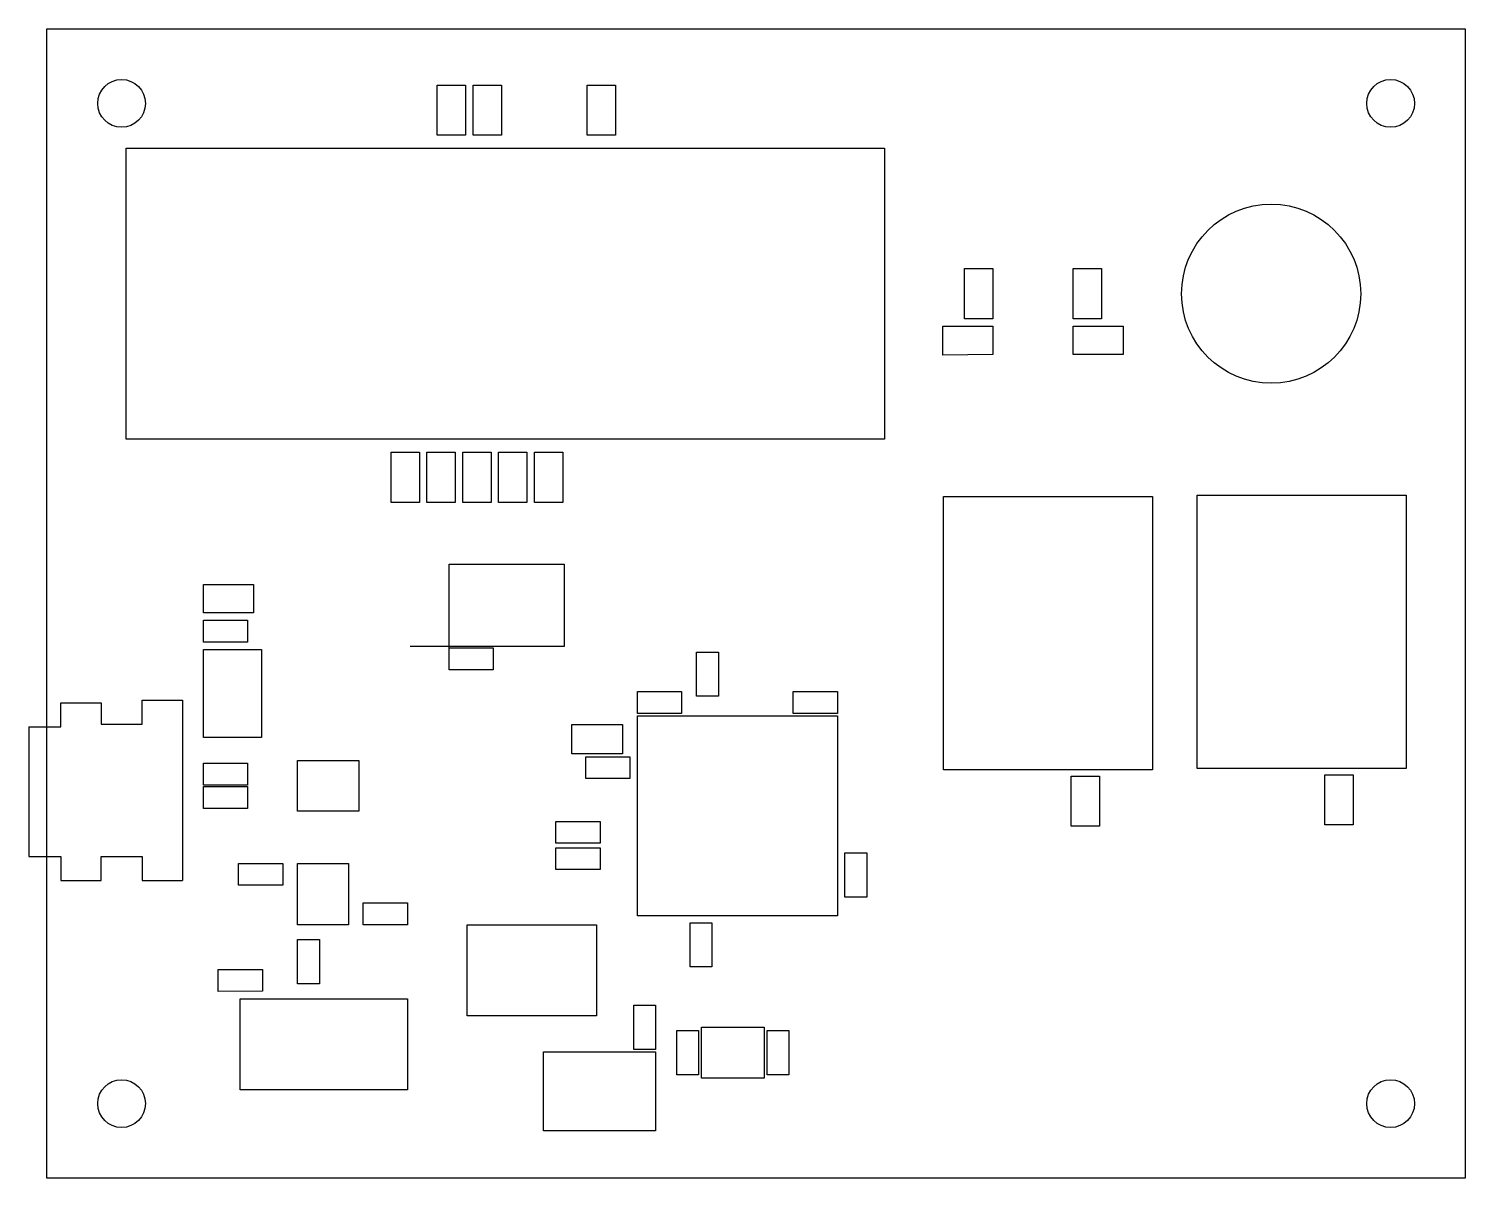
# Model space of a CAD drawing. Header units: millimetres. Extents: x -47.7 to 48.5, y -40.4 to 36.6.
import ezdxf

# ---------------------------------------------------------------- set-up
doc = ezdxf.new("R2010")
doc.units = ezdxf.units.MM
doc.layers.get('0').update_dxf_attribs({"linetype": 'CONTINUOUS'})

msp = doc.modelspace()

# ---------------------------------------------------------------- linework, layer by layer
for p, q in [((-19.587, 0.707), (-11.887, 0.707)), ((-19.587, -4.913), (-19.587, 0.707)), ((-11.887, 0.707), (-11.887, -4.793)), ((-11.887, -4.793), (-22.189, -4.793)), ((-45.592, -10.175), (-45.592, -8.575)), ((-45.592, -8.575), (-42.892, -8.575)), ((-42.892, -8.575), (-42.892, -9.995)), ((-40.142, -9.995), (-40.142, -8.395)), ((-40.142, -8.395), (-37.442, -8.395)), ((-37.442, -8.395), (-37.442, -10.175)), ((-47.742, -10.175), (-47.742, -18.875)), ((-47.742, -10.175), (-45.592, -10.175)), ((-42.892, -9.995), (-40.142, -9.995)), ((-37.442, -10.175), (-37.442, -18.875)), ((-47.742, -18.875), (-45.592, -18.875)), ((-45.592, -18.875), (-45.592, -20.475)), ((-42.892, -20.475), (-42.892, -18.875)), ((-42.892, -18.875), (-40.142, -18.875)), ((-40.142, -18.875), (-40.142, -20.475)), ((-37.442, -18.875), (-37.442, -20.475)), ((-45.592, -20.475), (-42.892, -20.475)), ((-40.142, -20.475), (-37.442, -20.475))]:
    msp.add_line(p, q)
for points in [[(-46.522, 36.58), (48.478, 36.58), (48.478, -40.42), (-46.522, -40.42)], [(-20.383, 32.805), (-18.483, 32.805), (-18.483, 29.445), (-20.383, 29.445)], [(-16.083, 29.445), (-17.983, 29.445), (-17.983, 32.805), (-16.083, 32.805)], [(-8.433, 32.805), (-8.433, 29.445), (-10.333, 29.445), (-10.333, 32.805)], [(-41.222, 28.58), (9.578, 28.58), (9.578, 9.08), (-41.222, 9.08)], [(14.945, 20.513), (16.845, 20.513), (16.845, 17.148), (14.945, 17.148)], [(24.111, 17.148), (22.211, 17.148), (22.211, 20.513), (24.111, 20.513)], [(13.485, 14.712), (13.485, 16.648), (16.845, 16.648), (16.845, 14.748)], [(22.211, 14.748), (22.211, 16.648), (25.571, 16.648), (25.571, 14.748)], [(-21.572, 4.855), (-23.472, 4.855), (-23.472, 8.215), (-21.572, 8.215)], [(-19.172, 8.215), (-19.172, 4.855), (-21.072, 4.855), (-21.072, 8.215)], [(-16.772, 8.215), (-16.772, 4.855), (-18.672, 4.855), (-18.672, 8.215)], [(-14.372, 8.215), (-14.372, 4.855), (-16.272, 4.855), (-16.272, 8.215)], [(-11.972, 8.215), (-11.972, 4.855), (-13.872, 4.855), (-13.872, 8.215)], [(27.528, -13.061), (13.528, -13.061), (13.528, 5.239), (27.528, 5.239)], [(30.528, 5.331), (44.528, 5.331), (44.528, -12.969), (30.528, -12.969)], [(-36.042, -0.64), (-32.682, -0.64), (-32.682, -2.54), (-36.042, -2.54)], [(-33.082, -4.5), (-36.042, -4.5), (-36.042, -3.04), (-33.082, -3.04)], [(-36.042, -5), (-32.142, -5), (-32.142, -10.9), (-36.042, -10.9)], [(-19.587, -4.893), (-16.627, -4.893), (-16.627, -6.353), (-19.587, -6.353)], [(-1.552, -5.175), (-1.552, -8.135), (-3.012, -8.135), (-3.012, -5.175)], [(-4.012, -7.825), (-4.012, -9.285), (-6.972, -9.285), (-6.972, -7.825)], [(6.428, -7.825), (6.428, -9.285), (3.468, -9.285), (3.468, -7.825)], [(-6.972, -9.435), (6.428, -9.435), (6.428, -22.835), (-6.972, -22.835)], [(-11.372, -10.032), (-7.972, -10.032), (-7.972, -11.992), (-11.372, -11.992)], [(-29.732, -12.435), (-25.632, -12.435), (-25.632, -15.835), (-29.732, -15.835)], [(-7.472, -12.192), (-7.472, -13.652), (-10.432, -13.652), (-10.432, -12.192)], [(-36.042, -12.625), (-33.082, -12.625), (-33.082, -14.085), (-36.042, -14.085)], [(40.975, -16.749), (39.075, -16.749), (39.075, -13.389), (40.975, -13.389)], [(-33.082, -15.645), (-36.042, -15.645), (-36.042, -14.185), (-33.082, -14.185)], [(23.975, -16.841), (22.075, -16.841), (22.075, -13.481), (23.975, -13.481)], [(-9.472, -16.523), (-9.472, -17.983), (-12.432, -17.983), (-12.432, -16.523)], [(-9.472, -18.283), (-9.472, -19.743), (-12.432, -19.743), (-12.432, -18.283)], [(8.388, -21.585), (6.928, -21.585), (6.928, -18.625), (8.388, -18.625)], [(-33.692, -19.335), (-30.732, -19.335), (-30.732, -20.795), (-33.692, -20.795)], [(-29.732, -19.335), (-26.332, -19.335), (-26.332, -23.435), (-29.732, -23.435)], [(-22.372, -21.975), (-22.372, -23.435), (-25.332, -23.435), (-25.332, -21.975)], [(-18.372, -23.435), (-9.722, -23.435), (-9.722, -29.535), (-18.372, -29.535)], [(-1.977, -23.305), (-1.977, -26.265), (-3.437, -26.265), (-3.437, -23.305)], [(-28.272, -24.435), (-28.272, -27.395), (-29.732, -27.395), (-29.732, -24.435)], [(-35.052, -27.914), (-35.052, -26.435), (-32.092, -26.435), (-32.092, -27.895)], [(-33.572, -28.395), (-22.372, -28.395), (-22.372, -34.495), (-33.572, -34.495)], [(-5.762, -28.835), (-5.762, -31.795), (-7.222, -31.795), (-7.222, -28.835)], [(-2.879, -33.487), (-4.339, -33.487), (-4.339, -30.527), (-2.879, -30.527)], [(-2.679, -30.307), (1.521, -30.307), (1.521, -33.707), (-2.679, -33.707)], [(3.181, -33.487), (1.721, -33.487), (1.721, -30.527), (3.181, -30.527)], [(-13.262, -31.945), (-5.762, -31.945), (-5.762, -37.245), (-13.262, -37.245)]]:
    msp.add_lwpolyline(points, close=True)
for centre, radius in [((-41.522, 31.58), 1.6), ((43.478, 31.58), 1.6), ((35.478, 18.83), 6), ((-41.522, -35.42), 1.6), ((43.478, -35.42), 1.6)]:
    msp.add_circle(centre, radius)

doc.saveas('drawing.dxf')
